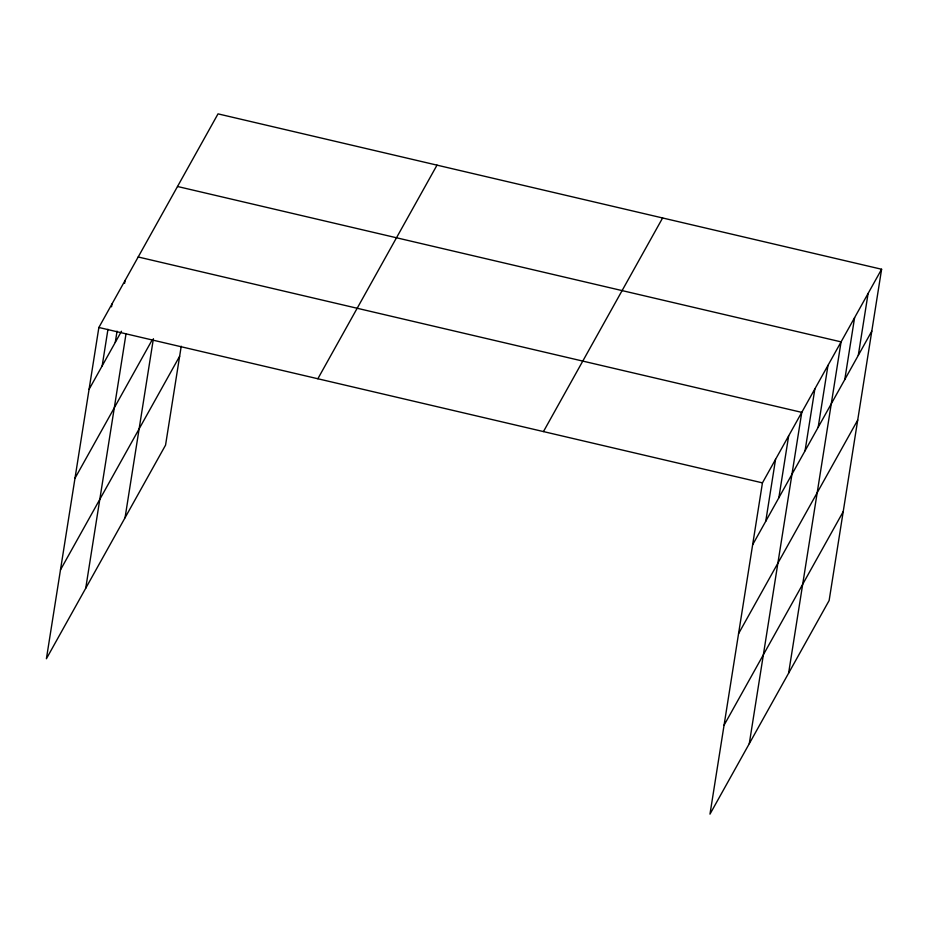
<?xml version="1.0" encoding="UTF-8"?>
<svg xmlns="http://www.w3.org/2000/svg" width="928" height="928" viewBox="0 0 928 928"><rect width="100%" height="100%" fill="white"/><g stroke="black" fill="none" stroke-linecap="round" stroke-linejoin="round"><path stroke-width="1.39" d="M881.6 269.248L762.445 482.862L709.978 814.134L829.133 600.52L881.6 269.248L218.022 113.866L98.867 327.48L46.4 658.752L165.555 445.138L181.227 346.225M102.173 365.887L107.961 329.301M111.534 306.797L111.975 303.978M115.281 342.386L117.067 331.134M124.642 283.295L125.083 280.476M85.724 588.259L125.964 334.161M125.048 517.766L153.398 338.72M765.751 521.269L775.553 459.36M778.847 497.768L788.661 435.87M749.29 743.641L801.769 412.368L138.191 256.986M805.063 450.776L814.877 388.867M818.171 427.274L827.985 365.377M788.614 673.148L841.081 341.875L177.515 186.493M844.782 379.575L854.595 317.666M858.296 355.366L868.098 293.457M89.065 389.377L121.487 331.261M74.982 478.28L152.25 339.764M60.482 569.862L179.638 356.248M317.852 378.752L437.007 165.138M543.46 431.578L662.615 217.964M752.643 544.759L871.798 331.145M738.56 633.662L857.716 420.048M724.049 725.244L843.216 511.63M98.867 327.48L762.445 482.862"/></g></svg>
